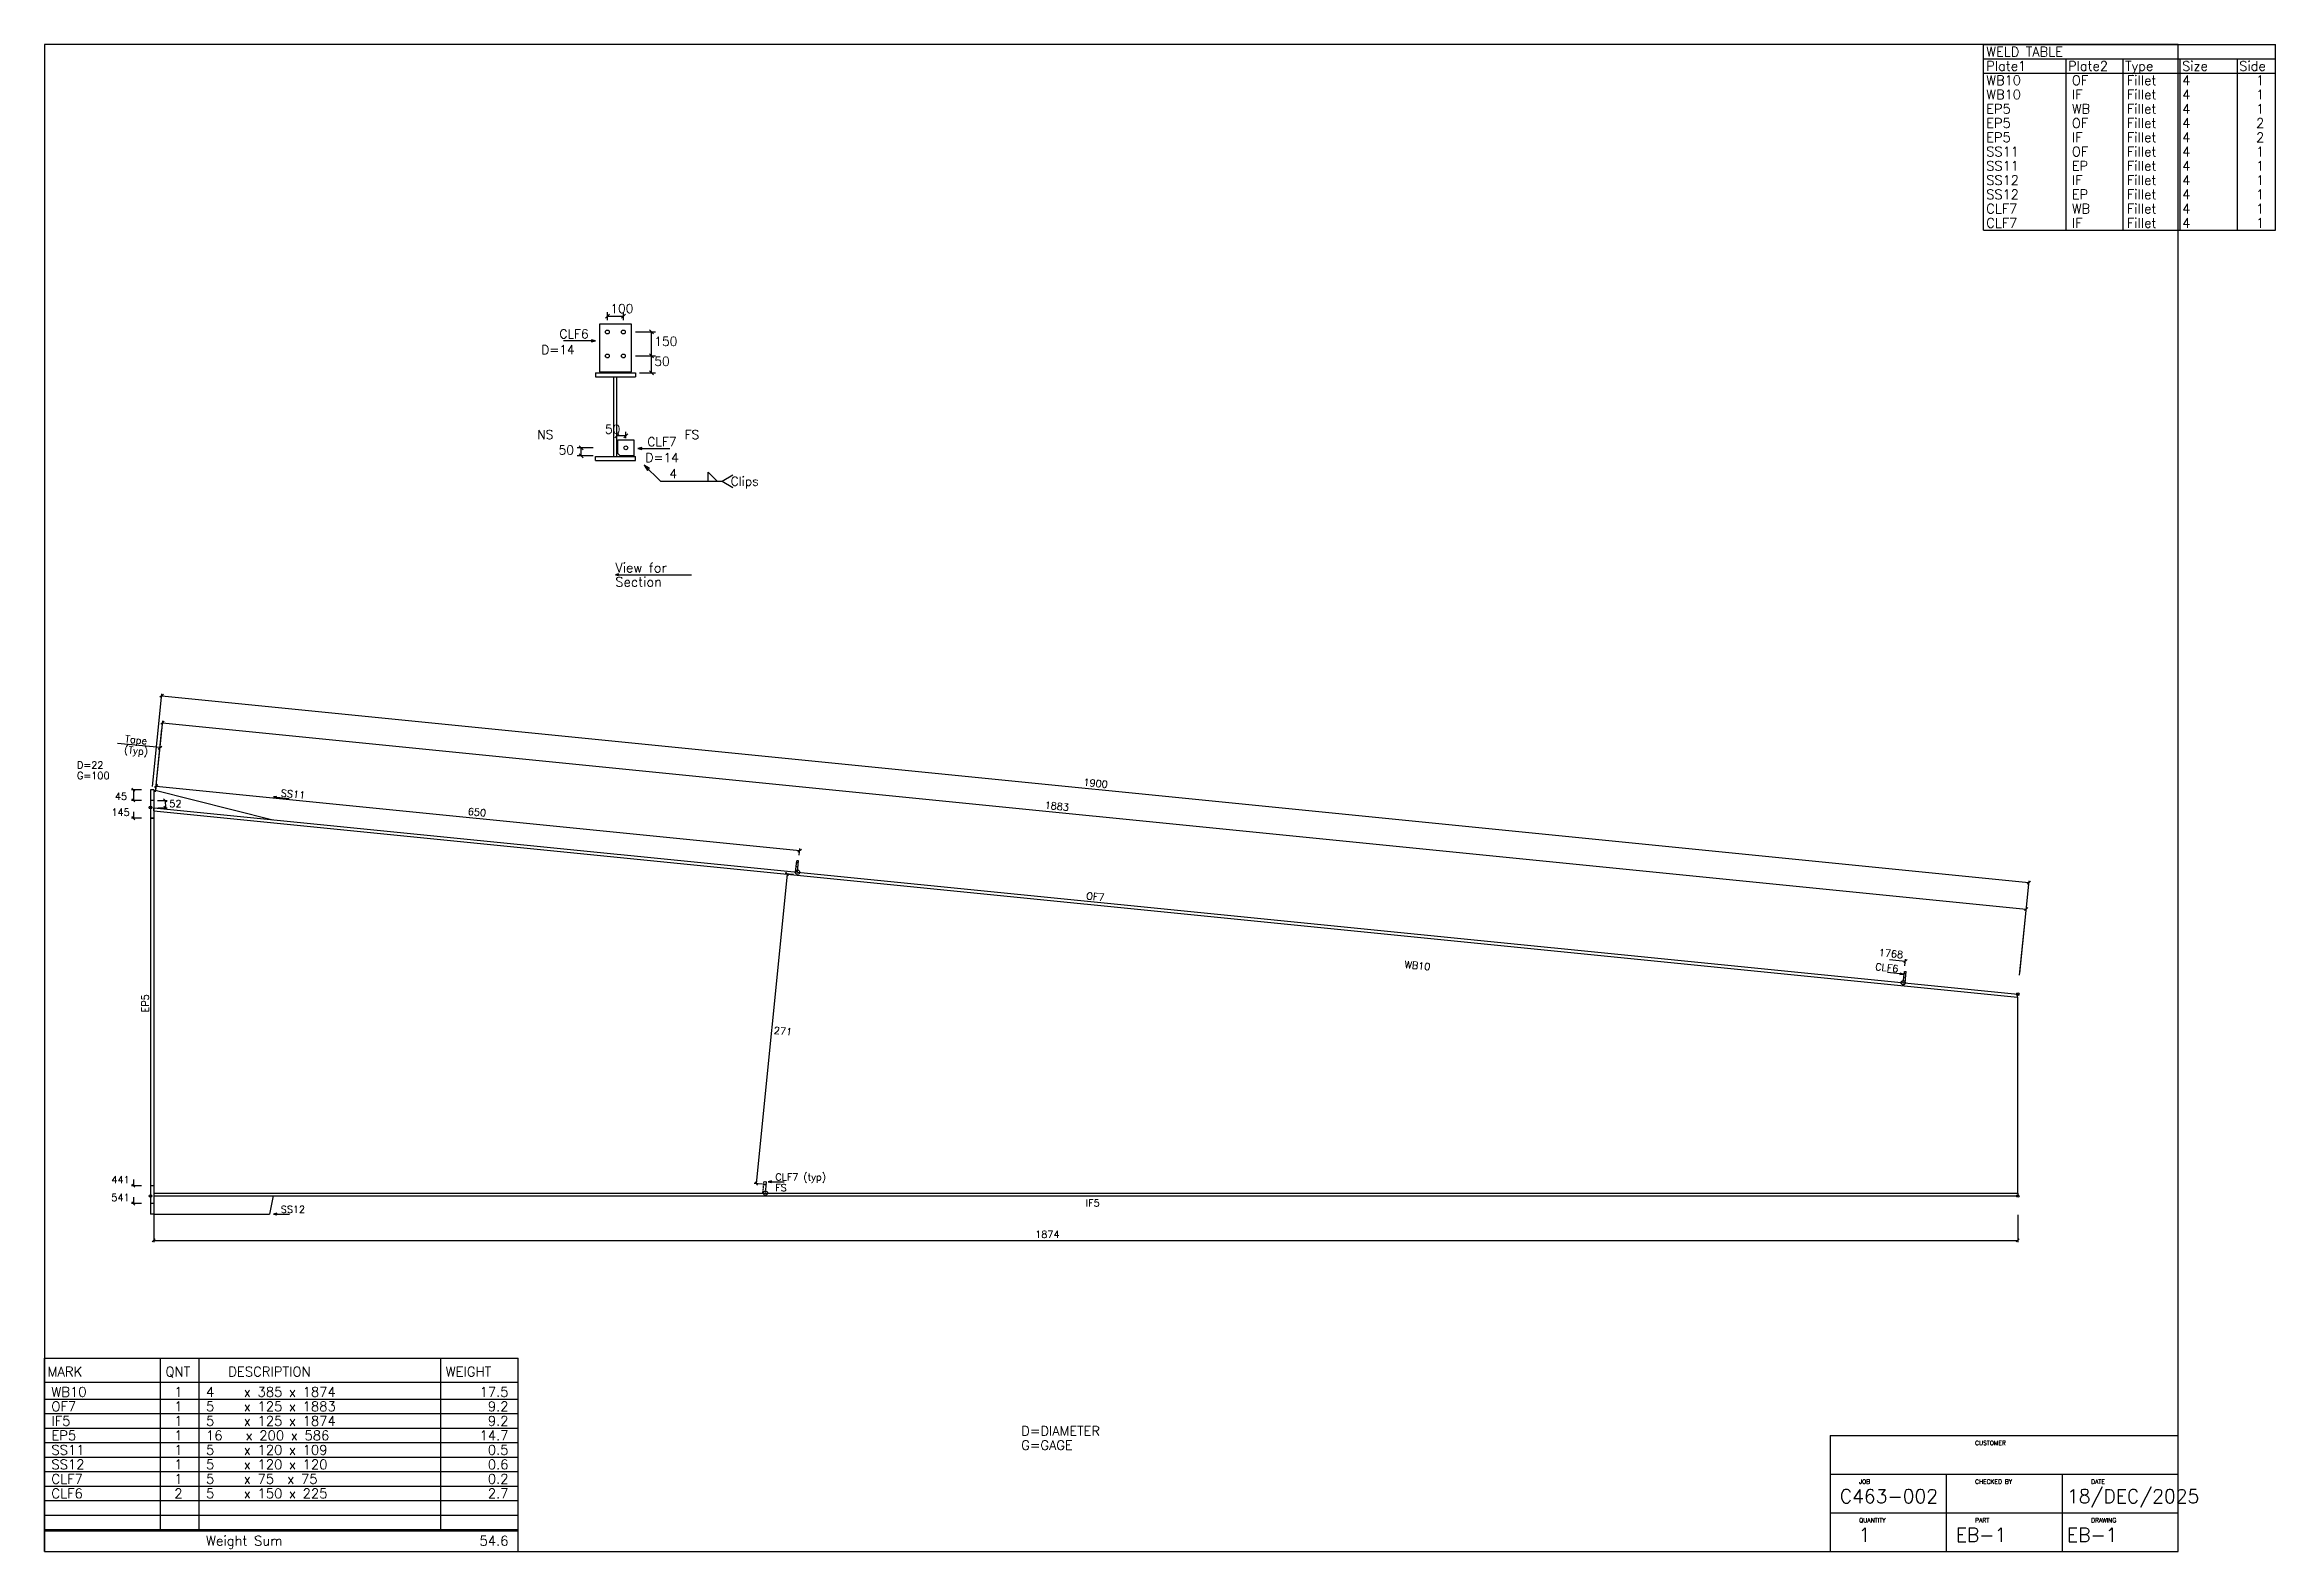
# Model space of a CAD drawing. Extents: x 0 to 879, y 0 to 594.
import ezdxf
from ezdxf.enums import TextEntityAlignment as Align

# ---------------------------------------------------------------- set-up
doc = ezdxf.new("R2010")
doc.units = 0
doc.linetypes.add('CONTIN', pattern=[0])
doc.linetypes.add('DASHED', pattern=[2.3812, 1.5875, -0.7937])
doc.layers.get('0').update_dxf_attribs({"linetype": 'CONTIN'})
for name, color, linetype in [('1', 7, 'CONTIN'), ('11', 7, 'CONTIN'), ('12', 2, 'CONTIN'), ('13', 2, 'CONTIN'), ('14', 7, 'CONTIN'), ('15', 6, 'CONTIN'), ('2', 7, 'CONTIN'), ('20', 7, 'CONTIN'), ('21', 7, 'CONTIN'), ('22', 7, 'CONTIN'), ('3', 1, 'CONTIN'), ('4', 1, 'CONTIN'), ('5', 7, 'CONTIN'), ('6', 4, 'CONTIN'), ('7', 3, 'DASHED'), ('9', 7, 'CONTIN')]:
    doc.layers.add(name, color=color, linetype=linetype)
doc.styles.add('SIMPLEX', font='SIMPLEX')

# ---------------------------------------------------------------- blocks, each defined once
blk = doc.blocks.new('ARROW')
at = {"layer": '2'}
blk.add_line((-0.635, -0.635), (0.635, 0.635), dxfattribs=at)
blk = doc.blocks.new('FLGHOL')
at = {"layer": '6'}
blk.add_solid([(-6.35, 0), (6.35, 0), (-6.35, 25.4), (6.35, 25.4)], dxfattribs=at)
blk = doc.blocks.new('GRTCLPB')
at = {"layer": '13'}
for p, q in [((-12.7, 0), (-12.7, 152.4)), ((-12.7, 152.4), (12.7, 152.4)), ((-12.7, 0), (12.7, 0)), ((12.7, 0), (12.7, 152.4))]:
    blk.add_line(p, q, dxfattribs=at)
at = {"layer": '6'}
for points in [[(-12.7, 119.38), (12.7, 119.38), (-12.7, 134.62), (12.7, 134.62)], [(-12.7, 68.58), (12.7, 68.58), (-12.7, 83.82), (12.7, 83.82)]]:
    blk.add_solid(points, dxfattribs=at)
blk = doc.blocks.new('ARROWP')
for p, q in [((0, 0), (-1.27, 0.317)), ((-1.27, 0.317), (-1.27, -0.317)), ((-1.27, -0.317), (0, 0))]:
    blk.add_line(p, q)
blk = doc.blocks.new('BRCCLPB', base_point=(12.7, 0))
at = {"layer": '1'}
blk.add_solid([(-12.7, 68.58), (12.7, 68.58), (-12.7, 83.82), (12.7, 83.82)], dxfattribs=at)
at = {"layer": '7'}
for p in [(-12.7, 101.6), (12.7, 0)]:
    blk.add_line(p, (12.7, 101.6), dxfattribs=at)
blk = doc.blocks.new('CIRCLE')
at = {"layer": '1'}
blk.add_circle((0, 0), 10.2, dxfattribs=at)
blk = doc.blocks.new('ASMPIECE', base_point=(-374, 32.4))
at = {"layer": '1'}
for p, q in [((-374, 32.4), (-373.715, 35.254)), ((-374, 32.4), (-374, -352.2)), ((-374, 32.4), (1500.212, -155.021)), ((-373.715, 35.254), (1500.497, -152.167)), ((1500.212, -155.021), (1500.497, -152.167)), ((1500.497, -352.2), (1500.497, -155.05)), ((-374, -352.2), (-374, -355.068)), ((-374, -352.2), (1500.497, -352.2)), ((-374, -355.068), (1500.497, -355.068)), ((1500.497, -352.2), (1500.497, -355.068))]:
    blk.add_line(p, q, dxfattribs=at)
at = {"layer": '12'}
for p, q in [((-374, 53.473), (-377.187, 53.473)), ((-377.187, 53.473), (-377.187, -373.273)), ((-374, 53.473), (-374, -373.273)), ((-374, -373.273), (-377.187, -373.273))]:
    blk.add_line(p, q, dxfattribs=at)
at = {"layer": '15'}
for centre in [(273.426, -29.46), (1385.361, -140.654), (241.152, -352.2)]:
    blk.add_circle(centre, 2.142, dxfattribs=at)
at = {"layer": '2'}
for p, q in [((-375.063, 56.836), (-365.769, 149.761)), ((-365.96, 147.858), (1511.724, -39.91)), ((-371.812, 54.281), (-364.962, 122.777)), ((-365.153, 120.874), (1509.059, -66.547)), ((-386.11, 53.473), (-396.308, 53.473)), ((-394.396, 53.473), (-394.396, 42.765)), ((-372.002, 52.378), (-371.336, 59.037)), ((-371.527, 57.135), (275.614, -7.579)), ((-386.11, 42.765), (-396.308, 42.765)), ((-386.11, 24.918), (-396.308, 24.918)), ((-394.396, 31.292), (-394.396, 24.918)), ((-370.176, 42.765), (-360.615, 42.765)), ((-369.89, 35.254), (-360.33, 35.254)), ((-362.527, 42.765), (-362.242, 35.254)), ((275.138, -12.336), (275.804, -5.677)), ((262.993, -31.299), (231.86, -342.623)), ((269.335, -31.934), (261.09, -31.109)), ((1502.621, -130.933), (1511.914, -38.008)), ((1502.4, -133.141), (1509.249, -64.645)), ((1371.693, -117.187), (1387.549, -118.773)), ((1387.073, -123.53), (1387.739, -116.87)), ((-386.11, -344.718), (-396.308, -344.718)), ((-394.396, -338.344), (-394.396, -344.718)), ((-394.396, -356.191), (-394.396, -362.565)), ((238.203, -343.258), (229.958, -342.433)), ((-386.11, -362.565), (-396.308, -362.565)), ((1500.497, -374.19), (1500.497, -401.597)), ((-374, -399.685), (1500.497, -399.685))]:
    blk.add_line(p, q, dxfattribs=at)
at = {"layer": '3'}
for p, q in [((-372.097, 51.427), (-365.755, 114.849)), ((-367.658, 95.822), (-410.277, 100.084)), ((-253.676, 46.271), (-237.82, 44.685)), ((1385.266, -131.996), (1369.41, -130.411)), ((243.916, -340.808), (259.851, -340.808)), ((-374, -374.19), (-374, -401.597)), ((-253.363, -373.273), (-237.428, -373.273))]:
    blk.add_line(p, q, dxfattribs=at)
at = {"layer": '7'}
blk.add_line((239.439, -340.499), (238.269, -352.2), dxfattribs=at)
at = {"layer": '9'}
for p, q in [((-374, 53.473), (-254.31, 23.314)), ((-254, -355.068), (-257.69, -373.273)), ((-374, -373.273), (-257.69, -373.273))]:
    blk.add_line(p, q, dxfattribs=at)
at = {"layer": '1', "yscale": 0.075, "zscale": 0.075, "rotation": -5.711}
for p, xscale in [((272.474, -29.365), -0.075), ((1386.312, -140.749), 0.075)]:
    blk.add_blockref('GRTCLPB', p, dxfattribs=dict(at, xscale=xscale))
at = {"layer": '15', "xscale": 0.125, "yscale": 0.125, "zscale": 0.125}
for p in [(-377.187, 35.601), (1500.497, -152.167), (-377.187, -355.068), (1500.497, -355.068)]:
    blk.add_blockref('CIRCLE', p, dxfattribs=at)
at = {"layer": '2', "xscale": 2.509, "yscale": 2.509, "zscale": 2.509}
for p, rotation in [((-365.96, 147.858), 174.289), ((-365.153, 120.874), 174.289), ((-394.396, 53.473), 90), ((-371.527, 57.135), 174.289), ((-394.396, 42.765), -90), ((-394.396, 24.918), -90), ((-362.527, 42.765), 90), ((-362.242, 35.254), -90), ((275.614, -7.579), -5.711), ((262.993, -31.299), 84.289), ((1511.724, -39.91), -5.711), ((1509.059, -66.547), -5.711), ((1387.549, -118.773), -5.711), ((-394.396, -344.718), -90), ((231.86, -342.623), -95.711), ((-394.396, -362.565), -90)]:
    blk.add_blockref('ARROW', p, dxfattribs=dict(at, rotation=rotation))
blk.add_blockref('ARROW', (1500.497, -399.685), dxfattribs=at)
at = {"layer": '3', "xscale": 2.509, "yscale": 2.509, "zscale": 2.509}
for name, p, rotation in [('ARROW', (-367.658, 95.822), -5.711), ('ARROWP', (-253.676, 46.271), 174.289), ('ARROWP', (1385.266, -131.996), -5.711), ('ARROWP', (243.916, -340.808), 180), ('ARROWP', (-253.363, -373.273), 180), ('ARROW', (-374, -399.685), 180)]:
    blk.add_blockref(name, p, dxfattribs=dict(at, rotation=rotation))
at = {"layer": '6', "xscale": 0.113, "yscale": 0.125, "zscale": 0.125, "rotation": -90}
for p in [(-377.187, 42.765), (-377.187, 24.918), (-377.187, -344.718), (-377.187, -362.565)]:
    blk.add_blockref('FLGHOL', p, dxfattribs=at)
at = {"layer": '7', "xscale": 0.113, "yscale": 0.113, "zscale": 0.113, "rotation": -5.711}
blk.add_blockref('BRCCLPB', (241.152, -352.2), dxfattribs=at)
at = {"layer": '11', "style": 'SIMPLEX'}
for s, p in [('45', (-412.965, 43.36)), ('145', (-416.535, 27.297)), ('52', (-358.235, 35.843)), ('441', (-416.535, -342.338)), ('541', (-416.535, -360.185)), ('1874', (512.448, -397.306))]:
    blk.add_text(s, height=7.139, dxfattribs=at).set_placement(p)
for s, p in [('1900', (560.687, 57.573)), ('650', (-58.375, 28.211)), ('1883', (521.642, 34.586)), ('1768', (1360.557, -113.682)), ('271', (249.321, -191.934))]:
    blk.add_text(s, height=7.139, rotation=-5.711, dxfattribs=at).set_placement(p)
at = {"layer": '21', "style": 'SIMPLEX'}
for s, p in [('G=100', (-451.124, 64.181)), ('D=22', (-451.124, 74.889))]:
    blk.add_text(s, height=7.139, dxfattribs=at).set_placement(p)
at = {"layer": '3', "style": 'SIMPLEX'}
for s, rotation, p in [('(Typ)', -5.711, (-404.062, 90.495)), ('Tape', -5.711, (-402.997, 101.15)), ('SS11', -5.711, (-246.454, 46.744)), ('OF7', -5.711, (563.463, -56.67)), ('WB10', -5.711, (883.622, -125.647)), ('CLF6', -5.711, (1356.971, -127.971)), ('EP5', 90, (-378.971, -170.608))]:
    blk.add_text(s, height=7.139, rotation=rotation, dxfattribs=at).set_placement(p)
for s, p in [('CLF7 (typ)', (251.055, -339.618)), ('FS', (251.055, -350.326)), ('IF5', (563.248, -365.776)), ('SS12', (-246.224, -372.083))]:
    blk.add_text(s, height=7.139, dxfattribs=at).set_placement(p)
blk = doc.blocks.new('ASMPLATE')
at = {"layer": '14'}
for p, q in [((0, 0), (0, 76.2)), ((0, 76.2), (186.69, 76.2)), ((45.72, 8.096), (45.72, 76.2)), ((60.96, 8.096), (60.96, 76.2)), ((156.21, 8.096), (156.21, 76.2)), ((156.21, 8.096), (156.21, 76.2)), ((186.69, 8.096), (186.69, 76.2)), ((186.69, 0), (186.69, 76.2)), ((0, 66.675), (186.69, 66.675)), ((0, 60.008), (186.69, 60.008)), ((0, 54.293), (186.69, 54.293)), ((0, 48.578), (186.69, 48.578)), ((0, 42.863), (186.69, 42.863)), ((0, 37.148), (186.69, 37.148)), ((0, 31.433), (186.69, 31.433)), ((0, 25.718), (186.69, 25.718)), ((0, 20.003), (186.69, 20.003)), ((0, 14.287), (186.69, 14.287)), ((0, 8.573), (186.69, 8.573)), ((0, 8.096), (186.69, 8.096)), ((0, 0), (186.69, 0))]:
    blk.add_line(p, q, dxfattribs=at)
at = {"layer": '14', "style": 'SIMPLEX'}
for s, p in [('MARK', (1.143, 68.961)), ('QNT', (47.625, 68.961)), ('DESCRIPTION', (72.39, 68.961)), ('WEIGHT', (158.115, 68.961)), ('WB10', (2.667, 60.96)), ('  1', (45.91, 60.96)), ('4    x 385 x 1874', (63.627, 60.96)), ('OF7', (2.667, 55.245)), ('IF5', (2.667, 49.53)), ('  1', (45.91, 55.245)), ('  1', (45.91, 49.53)), ('5    x 125 x 1883', (63.627, 55.245)), ('5    x 125 x 1874', (63.627, 49.53)), ('EP5', (2.667, 43.815)), ('  1', (45.91, 43.815)), ('16   x 200 x 586', (63.627, 43.815)), ('SS11', (2.667, 38.1)), ('SS12', (2.667, 32.385)), ('  1', (45.91, 38.1)), ('  1', (45.91, 32.385)), ('5    x 120 x 109', (63.627, 38.1)), ('5    x 120 x 120', (63.627, 32.385)), ('CLF7', (2.667, 26.67)), ('  1', (45.91, 26.67)), ('5    x 75  x 75', (63.627, 26.67)), ('CLF6', (2.667, 20.955)), ('  2', (45.91, 20.955)), ('5    x 150 x 225', (63.627, 20.955)), ('Weight Sum', (63.627, 2.286))]:
    blk.add_text(s, height=3.81, dxfattribs=at).set_placement(p)
for s, p in [('   17.5', (182.88, 60.96)), ('    9.2', (182.88, 55.245)), ('    9.2', (182.88, 49.53)), ('   14.7', (182.88, 43.815)), ('    0.5', (182.88, 38.1)), ('    0.6', (182.88, 32.385)), ('    0.2', (182.88, 26.67)), ('    2.7', (182.88, 20.955)), ('   54.6', (182.88, 2.286))]:
    blk.add_text(s, height=3.81, dxfattribs=at).set_placement(p, align=Align.RIGHT)
blk = doc.blocks.new('ASMTITLE')
for p, q in [((0, 30.48), (91.44, 30.48)), ((0, 30.48), (0, 0)), ((91.44, 0), (91.44, 30.48)), ((0, 20.32), (91.44, 20.32)), ((30.48, 20.32), (30.48, 0)), ((60.96, 20.32), (60.96, 0)), ((0, 10.16), (91.44, 10.16)), ((0, 0), (91.44, 0))]:
    blk.add_line(p, q)
at = {"style": 'SIMPLEX'}
for s, height, p in [('CUSTOMER', 1.143, (38.1, 27.94)), ('JOB', 1.143, (7.62, 17.78)), ('CHECKED BY', 1.143, (38.1, 17.78)), ('DATE', 1.143, (68.58, 17.78)), ('C463-002', 3.607, (2.54, 12.7)), ('18/DEC/2025', 3.607, (62.23, 12.7)), ('QUANTITY', 1.143, (7.62, 7.62)), ('  1', 3.607, (2.54, 2.54)), ('EB-1', 3.607, (33.02, 2.54)), ('PART', 1.143, (38.1, 7.62)), ('EB-1', 3.607, (62.23, 2.54)), ('DRAWING', 1.143, (68.58, 7.62))]:
    blk.add_text(s, height=height, dxfattribs=at).set_placement(p)
blk = doc.blocks.new('ASMSECTN')
at = {"layer": '1'}
for p, q in [((-6.35, 27.94), (6.35, 27.94)), ((-6.35, 27.94), (-6.35, 26.67)), ((-6.35, 26.67), (6.35, 26.67)), ((-0.508, 1.27), (-0.508, 26.67)), ((0.508, 1.27), (0.508, 26.67)), ((6.35, 27.94), (6.35, 26.67)), ((-6.35, 0), (-6.35, 1.27)), ((-6.35, 1.27), (6.35, 1.27)), ((-6.35, 0), (6.35, 0)), ((6.35, 0), (6.35, 1.27))]:
    blk.add_line(p, q, dxfattribs=at)
at = {"layer": '13'}
for p, q in [((5.08, 43.434), (-5.08, 43.434)), ((-5.08, 43.434), (-5.08, 28.194)), ((5.08, 28.194), (5.08, 43.434)), ((-5.08, 28.194), (5.08, 28.194)), ((0.762, 6.604), (5.842, 6.604)), ((0.762, 2.286), (0.762, 6.604)), ((0.762, 2.286), (1.524, 1.524)), ((5.842, 1.524), (1.524, 1.524)), ((5.842, 6.604), (5.842, 1.524))]:
    blk.add_line(p, q, dxfattribs=at)
at = {"layer": '3'}
for p, q in [((-2.54, 44.704), (-2.54, 47.244)), ((-2.54, 45.974), (2.54, 45.974)), ((2.54, 44.704), (2.54, 47.244)), ((-6.35, 38.1), (-16.51, 38.1)), ((6.35, 40.894), (12.7, 40.894)), ((11.43, 27.94), (11.43, 40.894)), ((6.35, 33.274), (12.7, 33.274)), ((7.62, 27.94), (12.7, 27.94)), ((0.508, 7.874), (0.508, 9.144)), ((3.302, 7.874), (0.508, 7.874)), ((3.302, 7.112), (3.302, 9.144)), ((-7.112, 4.064), (-12.192, 4.064)), ((-7.112, 1.524), (-12.192, 1.524)), ((-10.922, 1.524), (-10.922, 4.064)), ((7.112, 3.81), (17.272, 3.81))]:
    blk.add_line(p, q, dxfattribs=at)
at = {"layer": '4'}
for p, q in [((9.195, -1.422), (14.315, -6.543)), ((14.315, -6.543), (33.091, -6.543)), ((29.535, -3.698), (32.38, -6.543)), ((29.535, -6.543), (29.535, -3.698)), ((33.091, -6.543), (33.945, -6.543)), ((33.945, -6.543), (37.358, -4.552)), ((33.945, -6.543), (37.358, -8.534))]:
    blk.add_line(p, q, dxfattribs=at)
at = {"layer": '1'}
for p, rotation in [((-2.54, 45.974), 180), ((11.43, 40.894), 90), ((11.43, 33.274), 270), ((11.43, 33.274), 90), ((11.43, 27.94), 270), ((0.508, 7.874), 180), ((-10.922, 4.064), 270), ((-10.922, 1.524), 90)]:
    blk.add_blockref('ARROW', p, dxfattribs=dict(at, rotation=rotation))
for p in [(2.54, 45.974), (3.302, 7.874)]:
    blk.add_blockref('ARROW', p, dxfattribs=at)
at = {"layer": '1', "xscale": 0.06, "yscale": 0.06, "zscale": 0.06}
for p in [(-2.54, 40.894), (2.54, 40.894), (-2.54, 33.274), (2.54, 33.274), (3.302, 4.064)]:
    blk.add_blockref('CIRCLE', p, dxfattribs=at)
at = {"layer": '3'}
blk.add_blockref('ARROWP', (-6.35, 38.1), dxfattribs=at)
at = {"layer": '3', "rotation": 180}
blk.add_blockref('ARROWP', (7.112, 3.81), dxfattribs=at)
at = {"layer": '4', "xscale": 1.5, "yscale": 1.5, "zscale": 1.5, "rotation": 135}
blk.add_blockref('ARROWP', (9.195, -1.422), dxfattribs=at)
at = {"layer": '1', "style": 'SIMPLEX'}
for s, p in [('CLF6', (-17.78, 38.862)), ('CLF7', (10.16, 4.572))]:
    blk.add_text(s, height=2.845, dxfattribs=at).set_placement(p)
at = {"layer": '21', "style": 'SIMPLEX'}
for p in [(-23.571, 33.833), (9.55, -0.457)]:
    blk.add_text('D=14', height=2.845, dxfattribs=at).set_placement(p)
at = {"layer": '3', "style": 'SIMPLEX'}
for s, p in [('100', (-1.592, 46.922)), ('150', (12.378, 36.508)), ('50', (12.378, 30.158)), ('NS', (-24.841, 6.858)), ('50', (-3.336, 8.568)), ('FS', (21.996, 6.858)), ('50', (-18.068, 1.964))]:
    blk.add_text(s, height=2.845, dxfattribs=at).set_placement(p)
at = {"layer": '4', "style": 'SIMPLEX'}
blk.add_text('Clips', height=2.845, dxfattribs=at).set_placement((36.647, -7.965))
at = {"layer": '5', "style": 'SIMPLEX'}
blk.add_text('4', height=2.845, dxfattribs=at).set_placement((17.16, -5.595))
blk = doc.blocks.new('ASMBOLT')
at = {"layer": '21', "style": 'SIMPLEX'}
for s, p in [('D=DIAMETER', (0, 5.715)), ('G=GAGE', (0, 0))]:
    blk.add_text(s, height=3.81, dxfattribs=at).set_placement(p)
blk = doc.blocks.new('ASMVIEW')
at = {"layer": '21'}
blk.add_line((0, 0), (30.48, 0), dxfattribs=at)
at = {"layer": '21', "rotation": 180}
blk.add_blockref('ARROWP', (0, 0), dxfattribs=at)
at = {"layer": '21', "style": 'SIMPLEX'}
for s, p in [('View for', (0, 0.953)), ('Section', (0, -4.762))]:
    blk.add_text(s, height=3.81, dxfattribs=at).set_placement(p)
blk = doc.blocks.new('ASM_WELD', base_point=(0, 74.295))
at = {"layer": '20'}
for p, q in [((0, 74.295), (116.967, 74.295)), ((0, 0), (0, 74.295)), ((116.967, 0), (116.967, 74.295)), ((0, 68.58), (116.967, 68.58)), ((0, 62.865), (116.967, 62.865)), ((33.147, 0), (33.147, 68.58)), ((56.007, 0), (56.007, 68.58)), ((78.867, 0), (78.867, 68.58)), ((101.727, 0), (101.727, 68.58)), ((0, 0), (116.967, 0))]:
    blk.add_line(p, q, dxfattribs=at)
at = {"layer": '14', "style": 'SIMPLEX'}
for s, p in [('WELD TABLE', (1.143, 69.533)), ('Plate1', (1.143, 63.818)), ('Plate2', (33.909, 63.818)), ('Type', (56.769, 63.818)), ('Size', (79.629, 63.818)), ('Side', (102.489, 63.818)), ('WB10', (1.143, 58.103)), ('WB10', (1.143, 52.388)), ('OF', (35.433, 58.103)), ('IF', (35.433, 52.388)), ('Fillet', (57.531, 58.103)), ('Fillet', (57.531, 52.388)), ('4', (79.629, 58.103)), ('4', (79.629, 52.388)), ('  1', (104.013, 58.103)), ('  1', (104.013, 52.388)), ('EP5', (1.143, 46.673)), ('EP5', (1.143, 40.958)), ('WB', (35.433, 46.673)), ('OF', (35.433, 40.958)), ('Fillet', (57.531, 46.673)), ('Fillet', (57.531, 40.958)), ('4', (79.629, 46.673)), ('4', (79.629, 40.958)), ('  2', (104.013, 40.958)), ('  1', (104.013, 46.673)), ('EP5', (1.143, 35.243)), ('IF', (35.433, 35.243)), ('Fillet', (57.531, 35.243)), ('4', (79.629, 35.243)), ('  2', (104.013, 35.243)), ('SS11', (1.143, 29.528)), ('SS11', (1.143, 23.813)), ('OF', (35.433, 29.528)), ('EP', (35.433, 23.813)), ('Fillet', (57.531, 29.528)), ('Fillet', (57.531, 23.813)), ('4', (79.629, 29.528)), ('4', (79.629, 23.813)), ('  1', (104.013, 29.528)), ('  1', (104.013, 23.813)), ('SS12', (1.143, 18.098)), ('IF', (35.433, 18.098)), ('Fillet', (57.531, 18.098)), ('4', (79.629, 18.098)), ('  1', (104.013, 18.098)), ('SS12', (1.143, 12.383)), ('CLF7', (1.143, 6.668)), ('WB', (35.433, 6.668)), ('EP', (35.433, 12.383)), ('Fillet', (57.531, 12.383)), ('Fillet', (57.531, 6.668)), ('4', (79.629, 12.383)), ('4', (79.629, 6.668)), ('  1', (104.013, 12.383)), ('  1', (104.013, 6.668)), ('CLF7', (1.143, 0.953)), ('IF', (35.433, 0.953)), ('Fillet', (57.531, 0.953)), ('4', (79.629, 0.953)), ('  1', (104.013, 0.953))]:
    blk.add_text(s, height=3.81, dxfattribs=at).set_placement(p)

msp = doc.modelspace()

# ---------------------------------------------------------------- linework, layer by layer
at = {"layer": '22'}
for p, q in [((841, 594), (0, 594)), ((0, 594), (0, 0)), ((841, 0), (841, 594)), ((0, 0), (841, 0))]:
    msp.add_line(p, q, dxfattribs=at)

# ---------------------------------------------------------------- block references
for name, p, xscale, yscale, zscale in [('ASM_WELD', (764.269, 594), 0.984, 0.984, 0.984), ('ASMSECTN', (225, 430), 1.24, 1.24, 1.24), ('ASMVIEW', (225, 385), 0.984, 0.984, 0.984), ('ASMPIECE', (43, 292), 0.392, 0.392, 0.392), ('ASMBOLT', (385, 40), 0.984, 0.984, 0.984), ('ASMTITLE', (703.84, 0), 1.5, 1.5, 1.5)]:
    msp.add_blockref(name, p, dxfattribs=dict(xscale=xscale, yscale=yscale, zscale=zscale))
msp.add_blockref('ASMPLATE', (0, 0))

doc.saveas('drawing.dxf')
